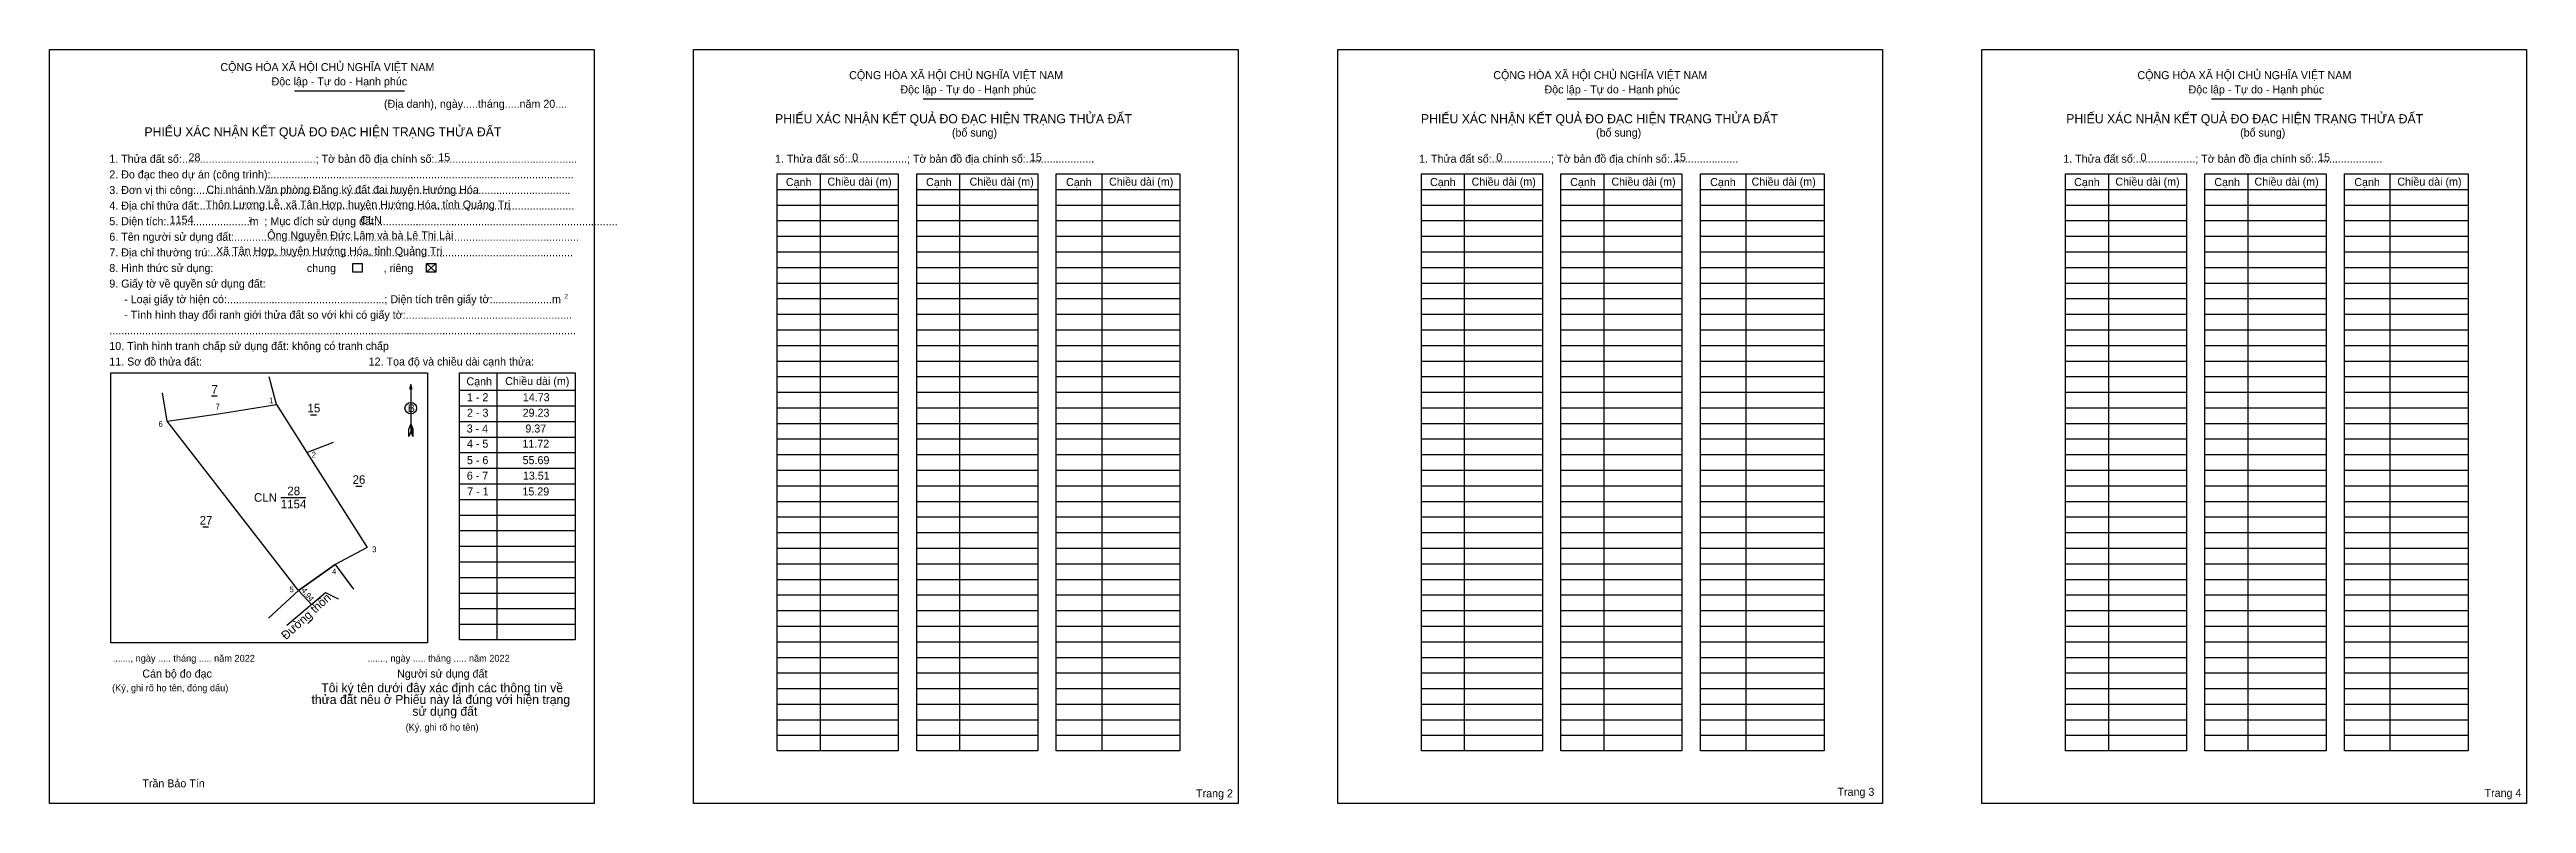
# Model space of a CAD drawing. Extents: x 554664 to 555307, y 1840522 to 1840717.
import ezdxf

# ---------------------------------------------------------------- set-up
doc = ezdxf.new("R2010")
doc.units = 0
for name, color, linetype in [('Level 1', 7, 'Continuous'), ('Level 10', 7, 'Continuous'), ('Level 13', 7, 'Continuous'), ('Level 2', 7, 'Continuous'), ('Level 23', 7, 'Continuous'), ('Level 27', 7, 'Continuous'), ('Level 36', 7, 'Continuous'), ('Level 48', 7, 'Continuous'), ('Level 50', 7, 'Continuous'), ('Level 52', 7, 'Continuous'), ('Level 6', 7, 'Continuous'), ('Level 63', 7, 'Continuous'), ('Level 9', 7, 'Continuous')]:
    doc.layers.add(name, color=color, linetype=linetype)

msp = doc.modelspace()

# ---------------------------------------------------------------- linework, layer by layer
at = {"layer": 'Level 1'}
for p, q in [((554663.55, 1840717.49), (554663.55, 1840717.49)), ((554830.99, 1840717.49), (554830.99, 1840717.49)), ((554727.2, 1840706.77), (554755.83, 1840706.77)), ((554890.67, 1840704.68), (554919.29, 1840704.68)), ((555058.1, 1840704.68), (555086.73, 1840704.68)), ((555225.54, 1840704.68), (555254.17, 1840704.68)), ((554863.86, 1840685.22), (554863.86, 1840535.33)), ((554900.13, 1840685.22), (554900.13, 1840535.33)), ((554937.07, 1840685.22), (554937.07, 1840535.33)), ((555031.3, 1840685.22), (555031.3, 1840535.33)), ((555067.57, 1840685.22), (555067.57, 1840535.33)), ((555104.51, 1840685.22), (555104.51, 1840535.33)), ((555198.74, 1840685.22), (555198.74, 1840535.33)), ((555235.01, 1840685.22), (555235.01, 1840535.33)), ((555271.95, 1840685.22), (555271.95, 1840535.33)), ((554852.72, 1840681.17), (554884.18, 1840681.17)), ((554888.99, 1840681.17), (554920.45, 1840681.17)), ((554925.26, 1840681.17), (554957.39, 1840681.17)), ((555020.16, 1840681.17), (555051.62, 1840681.17)), ((555056.43, 1840681.17), (555087.89, 1840681.17)), ((555092.69, 1840681.17), (555124.83, 1840681.17)), ((555187.6, 1840681.17), (555219.06, 1840681.17)), ((555223.86, 1840681.17), (555255.33, 1840681.17)), ((555260.13, 1840681.17), (555292.27, 1840681.17)), ((554852.72, 1840677.12), (554884.18, 1840677.12)), ((554852.72, 1840673.06), (554884.18, 1840673.06)), ((554888.99, 1840677.12), (554920.45, 1840677.12)), ((554888.99, 1840673.06), (554920.45, 1840673.06)), ((554925.26, 1840677.12), (554957.39, 1840677.12)), ((554925.26, 1840673.06), (554957.39, 1840673.06)), ((555020.16, 1840677.12), (555051.62, 1840677.12)), ((555020.16, 1840673.06), (555051.62, 1840673.06)), ((555056.43, 1840677.12), (555087.89, 1840677.12)), ((555056.43, 1840673.06), (555087.89, 1840673.06)), ((555092.69, 1840677.12), (555124.83, 1840677.12)), ((555092.69, 1840673.06), (555124.83, 1840673.06)), ((555187.6, 1840677.12), (555219.06, 1840677.12)), ((555187.6, 1840673.06), (555219.06, 1840673.06)), ((555223.86, 1840677.12), (555255.33, 1840677.12)), ((555223.86, 1840673.06), (555255.33, 1840673.06)), ((555260.13, 1840677.12), (555292.27, 1840677.12)), ((555260.13, 1840673.06), (555292.27, 1840673.06)), ((554852.72, 1840669.01), (554884.18, 1840669.01)), ((554852.72, 1840664.96), (554884.18, 1840664.96)), ((554888.99, 1840669.01), (554920.45, 1840669.01)), ((554888.99, 1840664.96), (554920.45, 1840664.96)), ((554925.26, 1840669.01), (554957.39, 1840669.01)), ((554925.26, 1840664.96), (554957.39, 1840664.96)), ((555020.16, 1840669.01), (555051.62, 1840669.01)), ((555020.16, 1840664.96), (555051.62, 1840664.96)), ((555056.43, 1840669.01), (555087.89, 1840669.01)), ((555056.43, 1840664.96), (555087.89, 1840664.96)), ((555092.69, 1840669.01), (555124.83, 1840669.01)), ((555092.69, 1840664.96), (555124.83, 1840664.96)), ((555187.6, 1840669.01), (555219.06, 1840669.01)), ((555187.6, 1840664.96), (555219.06, 1840664.96)), ((555223.86, 1840669.01), (555255.33, 1840669.01)), ((555223.86, 1840664.96), (555255.33, 1840664.96)), ((555260.13, 1840669.01), (555292.27, 1840669.01)), ((555260.13, 1840664.96), (555292.27, 1840664.96)), ((554761.51, 1840661.96), (554763.94, 1840659.7)), ((554761.51, 1840659.7), (554763.94, 1840661.96)), ((554852.72, 1840660.91), (554884.18, 1840660.91)), ((554888.99, 1840660.91), (554920.45, 1840660.91)), ((554925.26, 1840660.91), (554957.39, 1840660.91)), ((555020.16, 1840660.91), (555051.62, 1840660.91)), ((555056.43, 1840660.91), (555087.89, 1840660.91)), ((555092.69, 1840660.91), (555124.83, 1840660.91)), ((555187.6, 1840660.91), (555219.06, 1840660.91)), ((555223.86, 1840660.91), (555255.33, 1840660.91)), ((555260.13, 1840660.91), (555292.27, 1840660.91)), ((554852.72, 1840656.86), (554884.18, 1840656.86)), ((554852.72, 1840652.81), (554884.18, 1840652.81)), ((554888.99, 1840656.86), (554920.45, 1840656.86)), ((554888.99, 1840652.81), (554920.45, 1840652.81)), ((554925.26, 1840656.86), (554957.39, 1840656.86)), ((554925.26, 1840652.81), (554957.39, 1840652.81)), ((555020.16, 1840656.86), (555051.62, 1840656.86)), ((555020.16, 1840652.81), (555051.62, 1840652.81)), ((555056.43, 1840656.86), (555087.89, 1840656.86)), ((555056.43, 1840652.81), (555087.89, 1840652.81)), ((555092.69, 1840656.86), (555124.83, 1840656.86)), ((555092.69, 1840652.81), (555124.83, 1840652.81)), ((555187.6, 1840656.86), (555219.06, 1840656.86)), ((555187.6, 1840652.81), (555219.06, 1840652.81)), ((555223.86, 1840656.86), (555255.33, 1840656.86)), ((555223.86, 1840652.81), (555255.33, 1840652.81)), ((555260.13, 1840656.86), (555292.27, 1840656.86)), ((555260.13, 1840652.81), (555292.27, 1840652.81)), ((554852.72, 1840648.76), (554884.18, 1840648.76)), ((554888.99, 1840648.76), (554920.45, 1840648.76)), ((554925.26, 1840648.76), (554957.39, 1840648.76)), ((555020.16, 1840648.76), (555051.62, 1840648.76)), ((555056.43, 1840648.76), (555087.89, 1840648.76)), ((555092.69, 1840648.76), (555124.83, 1840648.76)), ((555187.6, 1840648.76), (555219.06, 1840648.76)), ((555223.86, 1840648.76), (555255.33, 1840648.76)), ((555260.13, 1840648.76), (555292.27, 1840648.76)), ((554852.72, 1840644.71), (554884.18, 1840644.71)), ((554852.72, 1840640.66), (554884.18, 1840640.66)), ((554888.99, 1840644.71), (554920.45, 1840644.71)), ((554888.99, 1840640.66), (554920.45, 1840640.66)), ((554925.26, 1840644.71), (554957.39, 1840644.71)), ((554925.26, 1840640.66), (554957.39, 1840640.66)), ((555020.16, 1840644.71), (555051.62, 1840644.71)), ((555020.16, 1840640.66), (555051.62, 1840640.66)), ((555056.43, 1840644.71), (555087.89, 1840644.71)), ((555056.43, 1840640.66), (555087.89, 1840640.66)), ((555092.69, 1840644.71), (555124.83, 1840644.71)), ((555092.69, 1840640.66), (555124.83, 1840640.66)), ((555187.6, 1840644.71), (555219.06, 1840644.71)), ((555187.6, 1840640.66), (555219.06, 1840640.66)), ((555223.86, 1840644.71), (555255.33, 1840644.71)), ((555223.86, 1840640.66), (555255.33, 1840640.66)), ((555260.13, 1840644.71), (555292.27, 1840644.71)), ((555260.13, 1840640.66), (555292.27, 1840640.66)), ((554679.49, 1840633.5), (554679.49, 1840633.5)), ((554779.83, 1840633.52), (554779.83, 1840564.18)), ((554852.72, 1840636.6), (554884.18, 1840636.6)), ((554852.72, 1840632.55), (554884.18, 1840632.55)), ((554888.99, 1840636.6), (554920.45, 1840636.6)), ((554888.99, 1840632.55), (554920.45, 1840632.55)), ((554925.26, 1840636.6), (554957.39, 1840636.6)), ((554925.26, 1840632.55), (554957.39, 1840632.55)), ((555020.16, 1840636.6), (555051.62, 1840636.6)), ((555020.16, 1840632.55), (555051.62, 1840632.55)), ((555056.43, 1840636.6), (555087.89, 1840636.6)), ((555056.43, 1840632.55), (555087.89, 1840632.55)), ((555092.69, 1840636.6), (555124.83, 1840636.6)), ((555092.69, 1840632.55), (555124.83, 1840632.55)), ((555187.6, 1840636.6), (555219.06, 1840636.6)), ((555187.6, 1840632.55), (555219.06, 1840632.55)), ((555223.86, 1840636.6), (555255.33, 1840636.6)), ((555223.86, 1840632.55), (555255.33, 1840632.55)), ((555260.13, 1840636.6), (555292.27, 1840636.6)), ((555260.13, 1840632.55), (555292.27, 1840632.55)), ((554757.45, 1840630.48), (554757.45, 1840618.22)), ((554770.11, 1840629), (554800.15, 1840629)), ((554852.72, 1840628.5), (554884.18, 1840628.5)), ((554888.99, 1840628.5), (554920.45, 1840628.5)), ((554925.26, 1840628.5), (554957.39, 1840628.5)), ((555020.16, 1840628.5), (555051.62, 1840628.5)), ((555056.43, 1840628.5), (555087.89, 1840628.5)), ((555092.69, 1840628.5), (555124.83, 1840628.5)), ((555187.6, 1840628.5), (555219.06, 1840628.5)), ((555223.86, 1840628.5), (555255.33, 1840628.5)), ((555260.13, 1840628.5), (555292.27, 1840628.5)), ((554757.45, 1840620.25), (554756.93, 1840619)), ((554757.45, 1840620.25), (554757.97, 1840619)), ((554757.45, 1840620.07), (554757.97, 1840618.81)), ((554757.45, 1840619.89), (554757.97, 1840618.64)), ((554757.45, 1840619.72), (554757.97, 1840618.46)), ((554757.45, 1840619.54), (554757.97, 1840618.27)), ((554770.11, 1840624.95), (554800.15, 1840624.95)), ((554770.11, 1840620.9), (554800.15, 1840620.9)), ((554852.72, 1840624.45), (554884.18, 1840624.45)), ((554852.72, 1840620.4), (554884.18, 1840620.4)), ((554888.99, 1840624.45), (554920.45, 1840624.45)), ((554888.99, 1840620.4), (554920.45, 1840620.4)), ((554925.26, 1840624.45), (554957.39, 1840624.45)), ((554925.26, 1840620.4), (554957.39, 1840620.4)), ((555020.16, 1840624.45), (555051.62, 1840624.45)), ((555020.16, 1840620.4), (555051.62, 1840620.4)), ((555056.43, 1840624.45), (555087.89, 1840624.45)), ((555056.43, 1840620.4), (555087.89, 1840620.4)), ((555092.69, 1840624.45), (555124.83, 1840624.45)), ((555092.69, 1840620.4), (555124.83, 1840620.4)), ((555187.6, 1840624.45), (555219.06, 1840624.45)), ((555187.6, 1840620.4), (555219.06, 1840620.4)), ((555223.86, 1840624.45), (555255.33, 1840624.45)), ((555223.86, 1840620.4), (555255.33, 1840620.4)), ((555260.13, 1840624.45), (555292.27, 1840624.45)), ((555260.13, 1840620.4), (555292.27, 1840620.4)), ((554756.91, 1840616.97), (554756.93, 1840619)), ((554757.45, 1840618.22), (554756.91, 1840616.97)), ((554757.45, 1840619.36), (554757.97, 1840618.09)), ((554757.45, 1840619.19), (554757.97, 1840617.91)), ((554757.45, 1840619.01), (554757.98, 1840617.73)), ((554757.45, 1840618.83), (554757.98, 1840617.55)), ((554757.45, 1840618.66), (554757.98, 1840617.36)), ((554757.45, 1840618.48), (554757.99, 1840617.19)), ((554757.45, 1840618.22), (554757.99, 1840616.97)), ((554757.99, 1840616.97), (554757.97, 1840619)), ((554770.11, 1840616.85), (554800.15, 1840616.85)), ((554852.72, 1840616.35), (554884.18, 1840616.35)), ((554888.99, 1840616.35), (554920.45, 1840616.35)), ((554925.26, 1840616.35), (554957.39, 1840616.35)), ((555020.16, 1840616.35), (555051.62, 1840616.35)), ((555056.43, 1840616.35), (555087.89, 1840616.35)), ((555092.69, 1840616.35), (555124.83, 1840616.35)), ((555187.6, 1840616.35), (555219.06, 1840616.35)), ((555223.86, 1840616.35), (555255.33, 1840616.35)), ((555260.13, 1840616.35), (555292.27, 1840616.35)), ((554770.11, 1840612.8), (554800.15, 1840612.8)), ((554770.11, 1840608.74), (554800.15, 1840608.74)), ((554852.72, 1840612.3), (554884.18, 1840612.3)), ((554852.72, 1840608.25), (554884.18, 1840608.25)), ((554888.99, 1840612.3), (554920.45, 1840612.3)), ((554888.99, 1840608.25), (554920.45, 1840608.25)), ((554925.26, 1840612.3), (554957.39, 1840612.3)), ((554925.26, 1840608.25), (554957.39, 1840608.25)), ((555020.16, 1840612.3), (555051.62, 1840612.3)), ((555020.16, 1840608.25), (555051.62, 1840608.25)), ((555056.43, 1840612.3), (555087.89, 1840612.3)), ((555056.43, 1840608.25), (555087.89, 1840608.25)), ((555092.69, 1840612.3), (555124.83, 1840612.3)), ((555092.69, 1840608.25), (555124.83, 1840608.25)), ((555187.6, 1840612.3), (555219.06, 1840612.3)), ((555187.6, 1840608.25), (555219.06, 1840608.25)), ((555223.86, 1840612.3), (555255.33, 1840612.3)), ((555223.86, 1840608.25), (555255.33, 1840608.25)), ((555260.13, 1840612.3), (555292.27, 1840612.3)), ((555260.13, 1840608.25), (555292.27, 1840608.25)), ((554770.11, 1840604.69), (554800.15, 1840604.69)), ((554770.11, 1840600.64), (554800.15, 1840600.64)), ((554852.72, 1840604.2), (554884.18, 1840604.2)), ((554852.72, 1840600.14), (554884.18, 1840600.14)), ((554888.99, 1840604.2), (554920.45, 1840604.2)), ((554888.99, 1840600.14), (554920.45, 1840600.14)), ((554925.26, 1840604.2), (554957.39, 1840604.2)), ((554925.26, 1840600.14), (554957.39, 1840600.14)), ((555020.16, 1840604.2), (555051.62, 1840604.2)), ((555020.16, 1840600.14), (555051.62, 1840600.14)), ((555056.43, 1840604.2), (555087.89, 1840604.2)), ((555056.43, 1840600.14), (555087.89, 1840600.14)), ((555092.69, 1840604.2), (555124.83, 1840604.2)), ((555092.69, 1840600.14), (555124.83, 1840600.14)), ((555187.6, 1840604.2), (555219.06, 1840604.2)), ((555187.6, 1840600.14), (555219.06, 1840600.14)), ((555223.86, 1840604.2), (555255.33, 1840604.2)), ((555223.86, 1840600.14), (555255.33, 1840600.14)), ((555260.13, 1840604.2), (555292.27, 1840604.2)), ((555260.13, 1840600.14), (555292.27, 1840600.14)), ((554770.11, 1840596.59), (554800.15, 1840596.59)), ((554852.72, 1840596.09), (554884.18, 1840596.09)), ((554888.99, 1840596.09), (554920.45, 1840596.09)), ((554925.26, 1840596.09), (554957.39, 1840596.09)), ((555020.16, 1840596.09), (555051.62, 1840596.09)), ((555056.43, 1840596.09), (555087.89, 1840596.09)), ((555092.69, 1840596.09), (555124.83, 1840596.09)), ((555187.6, 1840596.09), (555219.06, 1840596.09)), ((555223.86, 1840596.09), (555255.33, 1840596.09)), ((555260.13, 1840596.09), (555292.27, 1840596.09)), ((554770.11, 1840592.54), (554800.15, 1840592.54)), ((554770.11, 1840588.49), (554800.15, 1840588.49)), ((554852.72, 1840592.04), (554884.18, 1840592.04)), ((554852.72, 1840587.99), (554884.18, 1840587.99)), ((554888.99, 1840592.04), (554920.45, 1840592.04)), ((554888.99, 1840587.99), (554920.45, 1840587.99)), ((554925.26, 1840592.04), (554957.39, 1840592.04)), ((554925.26, 1840587.99), (554957.39, 1840587.99)), ((555020.16, 1840592.04), (555051.62, 1840592.04)), ((555020.16, 1840587.99), (555051.62, 1840587.99)), ((555056.43, 1840592.04), (555087.89, 1840592.04)), ((555056.43, 1840587.99), (555087.89, 1840587.99)), ((555092.69, 1840592.04), (555124.83, 1840592.04)), ((555092.69, 1840587.99), (555124.83, 1840587.99)), ((555187.6, 1840592.04), (555219.06, 1840592.04)), ((555187.6, 1840587.99), (555219.06, 1840587.99)), ((555223.86, 1840592.04), (555255.33, 1840592.04)), ((555223.86, 1840587.99), (555255.33, 1840587.99)), ((555260.13, 1840592.04), (555292.27, 1840592.04)), ((555260.13, 1840587.99), (555292.27, 1840587.99)), ((554770.11, 1840584.44), (554800.15, 1840584.44)), ((554852.72, 1840583.94), (554884.18, 1840583.94)), ((554888.99, 1840583.94), (554920.45, 1840583.94)), ((554925.26, 1840583.94), (554957.39, 1840583.94)), ((555020.16, 1840583.94), (555051.62, 1840583.94)), ((555056.43, 1840583.94), (555087.89, 1840583.94)), ((555092.69, 1840583.94), (555124.83, 1840583.94)), ((555187.6, 1840583.94), (555219.06, 1840583.94)), ((555223.86, 1840583.94), (555255.33, 1840583.94)), ((555260.13, 1840583.94), (555292.27, 1840583.94)), ((554770.11, 1840580.39), (554800.15, 1840580.39)), ((554770.11, 1840576.34), (554800.15, 1840576.34)), ((554852.72, 1840579.89), (554884.18, 1840579.89)), ((554852.72, 1840575.84), (554884.18, 1840575.84)), ((554888.99, 1840579.89), (554920.45, 1840579.89)), ((554888.99, 1840575.84), (554920.45, 1840575.84)), ((554925.26, 1840579.89), (554957.39, 1840579.89)), ((554925.26, 1840575.84), (554957.39, 1840575.84)), ((555020.16, 1840579.89), (555051.62, 1840579.89)), ((555020.16, 1840575.84), (555051.62, 1840575.84)), ((555056.43, 1840579.89), (555087.89, 1840579.89)), ((555056.43, 1840575.84), (555087.89, 1840575.84)), ((555092.69, 1840579.89), (555124.83, 1840579.89)), ((555092.69, 1840575.84), (555124.83, 1840575.84)), ((555187.6, 1840579.89), (555219.06, 1840579.89)), ((555187.6, 1840575.84), (555219.06, 1840575.84)), ((555223.86, 1840579.89), (555255.33, 1840579.89)), ((555223.86, 1840575.84), (555255.33, 1840575.84)), ((555260.13, 1840579.89), (555292.27, 1840579.89)), ((555260.13, 1840575.84), (555292.27, 1840575.84)), ((554770.11, 1840572.29), (554800.15, 1840572.29)), ((554770.11, 1840568.23), (554800.15, 1840568.23)), ((554852.72, 1840571.79), (554884.18, 1840571.79)), ((554888.99, 1840571.79), (554920.45, 1840571.79)), ((554925.26, 1840571.79), (554957.39, 1840571.79)), ((555020.16, 1840571.79), (555051.62, 1840571.79)), ((555056.43, 1840571.79), (555087.89, 1840571.79)), ((555092.69, 1840571.79), (555124.83, 1840571.79)), ((555187.6, 1840571.79), (555219.06, 1840571.79)), ((555223.86, 1840571.79), (555255.33, 1840571.79)), ((555260.13, 1840571.79), (555292.27, 1840571.79)), ((554761.78, 1840563.4), (554761.78, 1840563.4)), ((554852.72, 1840567.74), (554884.18, 1840567.74)), ((554852.72, 1840563.68), (554884.18, 1840563.68)), ((554888.99, 1840567.74), (554920.45, 1840567.74)), ((554888.99, 1840563.68), (554920.45, 1840563.68)), ((554925.26, 1840567.74), (554957.39, 1840567.74)), ((554925.26, 1840563.68), (554957.39, 1840563.68)), ((555020.16, 1840567.74), (555051.62, 1840567.74)), ((555020.16, 1840563.68), (555051.62, 1840563.68)), ((555056.43, 1840567.74), (555087.89, 1840567.74)), ((555056.43, 1840563.68), (555087.89, 1840563.68)), ((555092.69, 1840567.74), (555124.83, 1840567.74)), ((555092.69, 1840563.68), (555124.83, 1840563.68)), ((555187.6, 1840567.74), (555219.06, 1840567.74)), ((555187.6, 1840563.68), (555219.06, 1840563.68)), ((555223.86, 1840567.74), (555255.33, 1840567.74)), ((555223.86, 1840563.68), (555255.33, 1840563.68)), ((555260.13, 1840567.74), (555292.27, 1840567.74)), ((555260.13, 1840563.68), (555292.27, 1840563.68)), ((554852.72, 1840559.63), (554884.18, 1840559.63)), ((554852.72, 1840555.58), (554884.18, 1840555.58)), ((554888.99, 1840559.63), (554920.45, 1840559.63)), ((554888.99, 1840555.58), (554920.45, 1840555.58)), ((554925.26, 1840559.63), (554957.39, 1840559.63)), ((554925.26, 1840555.58), (554957.39, 1840555.58)), ((555020.16, 1840559.63), (555051.62, 1840559.63)), ((555020.16, 1840555.58), (555051.62, 1840555.58)), ((555056.43, 1840559.63), (555087.89, 1840559.63)), ((555056.43, 1840555.58), (555087.89, 1840555.58)), ((555092.69, 1840559.63), (555124.83, 1840559.63)), ((555092.69, 1840555.58), (555124.83, 1840555.58)), ((555187.6, 1840559.63), (555219.06, 1840559.63)), ((555187.6, 1840555.58), (555219.06, 1840555.58)), ((555223.86, 1840559.63), (555255.33, 1840559.63)), ((555223.86, 1840555.58), (555255.33, 1840555.58)), ((555260.13, 1840559.63), (555292.27, 1840559.63)), ((555260.13, 1840555.58), (555292.27, 1840555.58)), ((554852.72, 1840551.53), (554884.18, 1840551.53)), ((554888.99, 1840551.53), (554920.45, 1840551.53)), ((554925.26, 1840551.53), (554957.39, 1840551.53)), ((555020.16, 1840551.53), (555051.62, 1840551.53)), ((555056.43, 1840551.53), (555087.89, 1840551.53)), ((555092.69, 1840551.53), (555124.83, 1840551.53)), ((555187.6, 1840551.53), (555219.06, 1840551.53)), ((555223.86, 1840551.53), (555255.33, 1840551.53)), ((555260.13, 1840551.53), (555292.27, 1840551.53)), ((554852.72, 1840547.48), (554884.18, 1840547.48)), ((554852.72, 1840543.43), (554884.18, 1840543.43)), ((554888.99, 1840547.48), (554920.45, 1840547.48)), ((554888.99, 1840543.43), (554920.45, 1840543.43)), ((554925.26, 1840547.48), (554957.39, 1840547.48)), ((554925.26, 1840543.43), (554957.39, 1840543.43)), ((555020.16, 1840547.48), (555051.62, 1840547.48)), ((555020.16, 1840543.43), (555051.62, 1840543.43)), ((555056.43, 1840547.48), (555087.89, 1840547.48)), ((555056.43, 1840543.43), (555087.89, 1840543.43)), ((555092.69, 1840547.48), (555124.83, 1840547.48)), ((555092.69, 1840543.43), (555124.83, 1840543.43)), ((555187.6, 1840547.48), (555219.06, 1840547.48)), ((555187.6, 1840543.43), (555219.06, 1840543.43)), ((555223.86, 1840547.48), (555255.33, 1840547.48)), ((555223.86, 1840543.43), (555255.33, 1840543.43)), ((555260.13, 1840547.48), (555292.27, 1840547.48)), ((555260.13, 1840543.43), (555292.27, 1840543.43)), ((554852.72, 1840539.38), (554884.18, 1840539.38)), ((554888.99, 1840539.38), (554920.45, 1840539.38)), ((554925.26, 1840539.38), (554957.39, 1840539.38)), ((555020.16, 1840539.38), (555051.62, 1840539.38)), ((555056.43, 1840539.38), (555087.89, 1840539.38)), ((555092.69, 1840539.38), (555124.83, 1840539.38)), ((555187.6, 1840539.38), (555219.06, 1840539.38)), ((555223.86, 1840539.38), (555255.33, 1840539.38)), ((555260.13, 1840539.38), (555292.27, 1840539.38)), ((554805.12, 1840521.69), (554805.12, 1840521.69)), ((554972.55, 1840521.69), (554972.55, 1840521.69))]:
    msp.add_line(p, q, dxfattribs=at)
for points in [[(554852.72, 1840685.22), (554884.18, 1840685.22), (554884.18, 1840535.33), (554852.72, 1840535.33)], [(554888.99, 1840685.22), (554920.45, 1840685.22), (554920.45, 1840535.33), (554888.99, 1840535.33)], [(554925.26, 1840685.22), (554957.39, 1840685.22), (554957.39, 1840535.33), (554925.26, 1840535.33)], [(555020.16, 1840685.22), (555051.62, 1840685.22), (555051.62, 1840535.33), (555020.16, 1840535.33)], [(555056.43, 1840685.22), (555087.89, 1840685.22), (555087.89, 1840535.33), (555056.43, 1840535.33)], [(555092.69, 1840685.22), (555124.83, 1840685.22), (555124.83, 1840535.33), (555092.69, 1840535.33)], [(555187.6, 1840685.22), (555219.06, 1840685.22), (555219.06, 1840535.33), (555187.6, 1840535.33)], [(555223.86, 1840685.22), (555255.33, 1840685.22), (555255.33, 1840535.33), (555223.86, 1840535.33)], [(555260.13, 1840685.22), (555292.27, 1840685.22), (555292.27, 1840535.33), (555260.13, 1840535.33)], [(554679.49, 1840633.5), (554761.78, 1840633.5), (554761.78, 1840563.4), (554679.49, 1840563.4)], [(554770.11, 1840633.52), (554800.15, 1840633.52), (554800.15, 1840564.18), (554770.11, 1840564.18)]]:
    msp.add_lwpolyline(points, close=True, dxfattribs=at)
msp.add_lwpolyline([(554757.8, 1840629.17), (554757.45, 1840630.48), (554757.1, 1840629.17)], dxfattribs=at)
msp.add_circle((554757.45, 1840624.35), 1.5, dxfattribs=at)
at = {"layer": 'Level 10'}
msp.add_lwpolyline([(554728.25, 1840577), (554694.1, 1840620.99), (554707.47, 1840622.91), (554722.57, 1840625.31), (554730.45, 1840612.87), (554746.09, 1840588.17), (554737.81, 1840583.78)], close=True, dxfattribs=at)
at = {"layer": 'Level 13'}
msp.add_line((554731.62, 1840573.38), (554728.25, 1840577), dxfattribs=at)
at = {"layer": 'Level 2'}
for points in [[(554663.55, 1840717.49), (554805.12, 1840717.49), (554805.12, 1840521.69), (554663.55, 1840521.69)], [(554830.99, 1840717.49), (554972.55, 1840717.49), (554972.55, 1840521.69), (554830.99, 1840521.69)], [(554998.43, 1840717.49), (555139.99, 1840717.49), (555139.99, 1840521.69), (554998.43, 1840521.69)], [(555165.86, 1840717.49), (555307.43, 1840717.49), (555307.43, 1840521.69), (555165.86, 1840521.69)]]:
    msp.add_lwpolyline(points, close=True, dxfattribs=at)
at = {"layer": 'Level 23'}
msp.add_line((554737.81, 1840583.78), (554742.54, 1840577.35), dxfattribs=at)
for points in [[(554728.25, 1840577), (554737.81, 1840583.78)], [(554725.2, 1840568), (554735.28, 1840576.45), (554738.6, 1840574.83), (554738.67, 1840574.7)]]:
    msp.add_lwpolyline(points, dxfattribs=at)
at = {"layer": 'Level 27'}
for p, q in [((554722.57, 1840625.31), (554720.67, 1840632.49)), ((554694.1, 1840620.99), (554692.89, 1840628.31)), ((554730.45, 1840612.87), (554737.38, 1840615.55)), ((554737.81, 1840583.78), (554742.21, 1840577.8)), ((554728.25, 1840577), (554720.49, 1840569.79))]:
    msp.add_line(p, q, dxfattribs=at)
at = {"layer": 'Level 50'}
for points in [[(554742.38, 1840661.96), (554744.81, 1840661.96), (554744.81, 1840659.7), (554742.38, 1840659.7)], [(554761.51, 1840661.96), (554763.94, 1840661.96), (554763.94, 1840659.7), (554761.51, 1840659.7)]]:
    msp.add_lwpolyline(points, close=True, dxfattribs=at)
at = {"layer": 'Level 9'}
for p, q in [((554705.62, 1840627.52), (554707.15, 1840627.52)), ((554731.39, 1840622.66), (554732.92, 1840622.66)), ((554723.68, 1840601.15), (554730.16, 1840601.15)), ((554743.15, 1840604.09), (554744.69, 1840604.09)), ((554703.37, 1840593.53), (554704.91, 1840593.53)), ((554730.71, 1840568.42), (554731.85, 1840569.45))]:
    msp.add_line(p, q, dxfattribs=at)

# ---------------------------------------------------------------- texts
at = {"layer": 'Level 1'}
for s, height, p in [('CỘNG HÒA XÃ HỘI CHỦ NGHĨA VIỆT NAM', 2.0794, (554707.96, 1840711.91)), ('Độc lập - Tự do - Hạnh phúc', 2.0794, (554721.26, 1840708.19)), ('CỘNG HÒA XÃ HỘI CHỦ NGHĨA VIỆT NAM', 2.0794, (554871.42, 1840709.81)), ('CỘNG HÒA XÃ HỘI CHỦ NGHĨA VIỆT NAM', 2.0794, (555038.86, 1840709.81)), ('CỘNG HÒA XÃ HỘI CHỦ NGHĨA VIỆT NAM', 2.0794, (555206.3, 1840709.81)), ('(Địa danh), ngày.....tháng.....năm 20....', 2.0794, (554750.49, 1840702.37)), ('Độc lập - Tự do - Hạnh phúc', 2.0794, (554884.73, 1840706.1)), ('Độc lập - Tự do - Hạnh phúc', 2.0794, (555052.16, 1840706.1)), ('Độc lập - Tự do - Hạnh phúc', 2.0794, (555219.6, 1840706.1)), ('PHIẾU XÁC NHẬN KẾT QUẢ ĐO ĐẠC HIỆN TRẠNG THỬA ĐẤT', 2.3768, (554688.22, 1840694.93)), ('PHIẾU XÁC NHẬN KẾT QUẢ ĐO ĐẠC HIỆN TRẠNG THỬA ĐẤT', 2.3768, (554852.15, 1840698.34)), ('(bổ sung)', 2.079, (554898.12, 1840694.89)), ('PHIẾU XÁC NHẬN KẾT QUẢ ĐO ĐẠC HIỆN TRẠNG THỬA ĐẤT', 2.3768, (555020.06, 1840698.34)), ('(bổ sung)', 2.079, (555065.56, 1840694.89)), ('PHIẾU XÁC NHẬN KẾT QUẢ ĐO ĐẠC HIỆN TRẠNG THỬA ĐẤT', 2.3768, (555187.79, 1840698.34)), ('(bổ sung)', 2.079, (555233, 1840694.89)), ('1. Thửa đất số:.............................................; Tờ bản đồ địa chính số:................................................', 2.07944, (554679.09, 1840688.08)), ('1. Thửa đất số:....................; Tờ bản đồ địa chính số:.......................', 2.0794, (554852.13, 1840688.1)), ('1. Thửa đất số:....................; Tờ bản đồ địa chính số:.......................', 2.0794, (555019.57, 1840688.1)), ('1. Thửa đất số:....................; Tờ bản đồ địa chính số:.......................', 2.0794, (555187.01, 1840688.1)), ('2. Đo đạc theo dự án (công trình):......................................................................................................', 2.07944, (554679.09, 1840684.03)), ('Cạnh', 2.079, (554854.97, 1840682.04)), ('Chiều dài (m)', 2.0794, (554865.77, 1840682.15)), ('Cạnh', 2.079, (554891.41, 1840682.04)), ('Chiều dài (m)', 2.0794, (554902.71, 1840682.15)), ('Cạnh', 2.079, (554927.79, 1840682.04)), ('Chiều dài (m)', 2.0794, (554938.98, 1840682.15)), ('Cạnh', 2.079, (555022.41, 1840682.04)), ('Chiều dài (m)', 2.0794, (555033.21, 1840682.15)), ('Cạnh', 2.079, (555058.85, 1840682.04)), ('Chiều dài (m)', 2.0794, (555069.56, 1840682.15)), ('Cạnh', 2.079, (555095.23, 1840682.04)), ('Chiều dài (m)', 2.0794, (555105.99, 1840682.15)), ('Cạnh', 2.079, (555189.85, 1840682.04)), ('Chiều dài (m)', 2.0794, (555200.57, 1840682.15)), ('Cạnh', 2.079, (555226.29, 1840682.04)), ('Chiều dài (m)', 2.0794, (555236.73, 1840682.15)), ('Cạnh', 2.079, (555262.67, 1840682.04)), ('Chiều dài (m)', 2.0794, (555273.86, 1840682.15)), ('4. Địa chỉ thửa đất:..............................................................................................................................', 2.07944, (554679.09, 1840675.93)), ('3. Đơn vị thi công:..............................................................................................................................', 2.07944, (554679.09, 1840679.98)), ('Chi nhánh Văn phòng Đăng ký đất đai huyện Hướng Hóa', 2.0794, (554704.35, 1840680.08)), ('5. Diện tích:............................m  ; Mục đích sử dụng đất:.................................................................................', 2.07944, (554679.09, 1840671.88)), ('2', 1.19, (554715.28, 1840672.82)), ('6. Tên người sử dụng đất:....................................................................................................................', 2.07944, (554679.09, 1840667.83)), ('7. Địa chỉ thường trú:..........................................................................................................................', 2.07944, (554679.09, 1840663.77)), ('chung                , riêng', 2.0794, (554730.44, 1840659.7)), ('9. Giấy tờ về quyền sử dụng đất:', 2.0794, (554679.09, 1840655.67)), ('     - Loại giấy tờ hiện có:.....................................................; Diện tích trên giấy tờ:....................m', 2.07944, (554679.09, 1840651.62)), ('2', 1.19, (554797.4, 1840652.84)), ('     - Tình hình thay đổi ranh giới thửa đất so với khi có giấy tờ:........................................................', 2.07944, (554679.09, 1840647.57)), ('10. Tình hình tranh chấp sử dụng đất: không có tranh chấp', 2.0794, (554679.09, 1840639.47)), ('.............................................................................................................................................................', 2.07944, (554679.09, 1840643.52)), ('11. Sơ đồ thửa đất:', 2.0794, (554679.09, 1840635.42)), ('12. Tọa độ và chiều dài cạnh thửa:', 2.0794, (554746.51, 1840635.42)), ('Cạnh', 2.079, (554771.93, 1840630.28)), ('Chiều dài (m)', 2.0794, (554781.99, 1840630.35)), ('B', 2.03, (554756.7, 1840623.36)), ('......., ngày ..... tháng ..... năm 2022', 1.7825, (554679.97, 1840558.49)), ('Cán bộ đo đạc', 2.0794, (554687.67, 1840554.37)), ('......., ngày ..... tháng ..... năm 2022', 1.7825, (554746.2, 1840558.49)), ('Người sử dụng đất', 2.0794, (554753.9, 1840554.37)), ('(Ký, ghi rõ họ tên, đóng dấu)', 1.7825, (554679.81, 1840550.8)), ('thửa đất nêu ở Phiếu này là đúng với hiện trạng', 2.363, (554731.65, 1840547.51)), ('Tôi ký tên dưới đây xác định các thông tin về', 2.363, (554734.18, 1840550.56)), ('(Ký, ghi rõ họ tên)', 1.7825, (554756.12, 1840540.59)), ('sử dụng đất', 2.363, (554757.87, 1840544.46)), ('Trần Bảo Tín', 2.0794, (554687.67, 1840525.86)), ('Trang 2', 2.079, (554961.59, 1840523.26)), ('Trang 3', 2.079, (555128.33, 1840523.66)), ('Trang 4', 2.079, (555296.54, 1840523.38))]:
    msp.add_text(s, height=height, dxfattribs=at).set_placement(p)
at = {"layer": 'Level 13'}
for s, p in [('CLN', (554716.7, 1840600.04)), ('1154', (554723.68, 1840598.33)), ('28', (554725.37, 1840601.74))]:
    msp.add_text(s, height=2.228, dxfattribs=at).set_placement(p)
at = {"layer": 'Level 36'}
for s, height, p in [('7', 2.23, (554705.63, 1840628.12)), ('15', 2.228, (554730.62, 1840623.26)), ('26', 2.228, (554742.33, 1840604.69)), ('27', 2.228, (554702.57, 1840594.12))]:
    msp.add_text(s, height=height, dxfattribs=at).set_placement(p)
msp.add_text('Đường thôn', height=2.228, rotation=42.06972, dxfattribs=at).set_placement((554725, 1840564.07))
at = {"layer": 'Level 48'}
msp.add_text('8. Hình thức sử dụng:', height=2.0795, dxfattribs=at).set_placement((554679.09, 1840659.72))
at = {"layer": 'Level 52'}
for s, p in [('1 - 2', (554772.06, 1840626.16)), ('14.73', (554786.59, 1840626.16)), ('3 - 4', (554772, 1840618.03)), ('2 - 3', (554772.08, 1840622.13)), ('29.23', (554786.54, 1840622.13)), ('9.37', (554787.25, 1840618.03)), ('4 - 5', (554772.05, 1840614.09)), ('11.72', (554786.48, 1840614.09)), ('6 - 7', (554772.02, 1840605.78)), ('5 - 6', (554772.06, 1840609.81)), ('55.69', (554786.53, 1840609.81)), ('13.51', (554786.6, 1840605.78)), ('7 - 1', (554772.14, 1840601.68)), ('15.29', (554786.48, 1840601.68))]:
    msp.add_text(s, height=2.079, dxfattribs=at).set_placement(p)
at = {"layer": 'Level 6'}
for s, height, p in [('28', 2.08, (554699.68, 1840688.47)), ('15', 2.08, (554764.62, 1840688.5)), ('0', 2.08, (554872.2, 1840688.47)), ('15', 2.08, (554918.39, 1840688.48)), ('0', 2.08, (555039.64, 1840688.47)), ('15', 2.08, (555085.83, 1840688.48)), ('0', 2.08, (555207.08, 1840688.47)), ('15', 2.08, (555253.27, 1840688.48)), ('Thôn Lương Lễ, xã Tân Hợp, huyện Hướng Hóa, tỉnh Quảng Trị', 2.0795, (554704.11, 1840676.2)), ('1154', 2.08, (554694.79, 1840672.28)), ('CLN', 2.08, (554744.34, 1840672.2)), ('Xã Tân Hợp, huyện Hướng Hóa, tỉnh Quảng Trị', 2.0795, (554706.83, 1840664.16)), ('Ông Nguyễn Đức Lâm và bà Lê Thị Lài', 2.0795, (554720.14, 1840668.21))]:
    msp.add_text(s, height=height, dxfattribs=at).set_placement(p)
at = {"layer": 'Level 63'}
msp.add_text('D', height=0.00713, dxfattribs=at).set_placement((554737.85, 1840583.8))
msp.add_text('D', height=0.00713, dxfattribs=at).set_placement((554737.85, 1840583.8))
msp.add_text('D', height=0.00713, dxfattribs=at).set_placement((554737.85, 1840583.8))
msp.add_text('D', height=0.00713, dxfattribs=at).set_placement((554737.85, 1840583.8))
msp.add_text('D', height=0.00713, dxfattribs=at).set_placement((554737.85, 1840583.8))
at = {"layer": 'Level 9'}
for s, p in [('1', (554720.6, 1840625.58)), ('6', (554691.89, 1840619.5)), ('7', (554706.69, 1840624)), ('2', (554731.71, 1840611.54)), ('3', (554747.43, 1840586.95)), ('4', (554737, 1840581.2)), ('5', (554725.94, 1840576.53))]:
    msp.add_text(s, height=1.49, dxfattribs=at).set_placement(p)
msp.add_text('4.94', height=1.485, rotation=308.34621, dxfattribs=at).set_placement((554728.88, 1840577))

doc.saveas('drawing.dxf')
